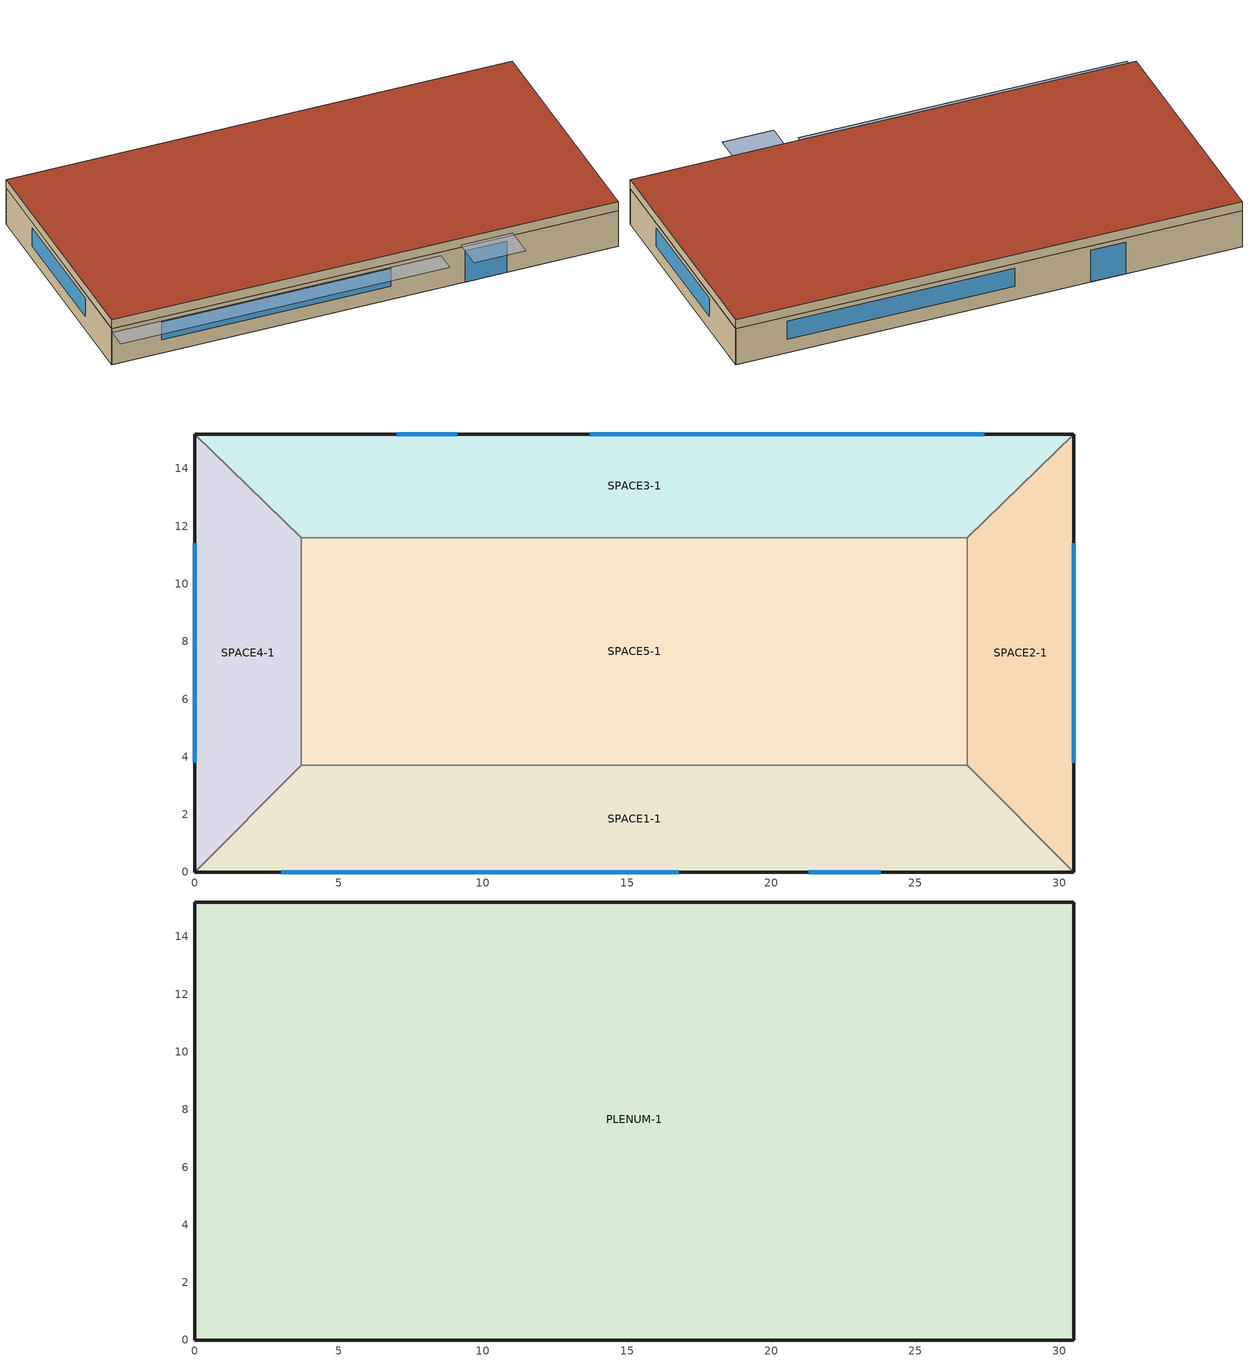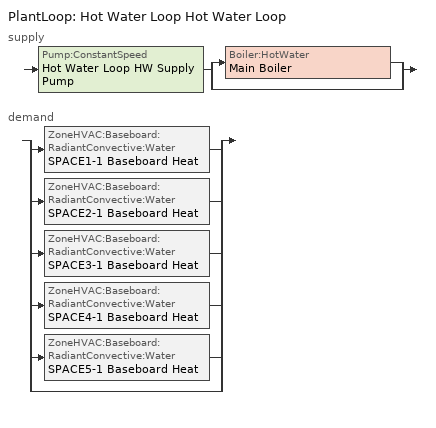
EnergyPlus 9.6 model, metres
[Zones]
SPACE3-1
 floor ground (FLOOR-SLAB-1): 26.8,11.6 3.7,11.6 0,15.2 30.5,15.2 z0
 wall outside (WALL-1): 30.5,15.2 0,15.2 z0:2.4
 wall to SPACE2-1 (INT-WALL-1): 26.8,11.6 30.5,15.2 z0:2.4
 wall to SPACE4-1 (INT-WALL-1): 0,15.2 3.7,11.6 z0:2.4
 wall to SPACE5-1 (INT-WALL-1): 3.7,11.6 26.8,11.6 z0:2.4
 window (Sgl Grey 3mm): 9.1,15.2 7,15.2 z0:2.1
 window (Dbl Clr 3mm/13mm Air): 27.4,15.2 13.7,15.2 z0.9:2.1
SPACE1-1
 floor ground (FLOOR-SLAB-1): 26.8,3.7 30.5,0 0,0 3.7,3.7 z0
 wall outside (WALL-1): 0,0 30.5,0 z0:2.4
 wall to SPACE2-1 (INT-WALL-1): 30.5,0 26.8,3.7 z0:2.4
 wall to SPACE4-1 (INT-WALL-1): 3.7,3.7 0,0 z0:2.4
 wall to SPACE5-1 (INT-WALL-1): 26.8,3.7 3.7,3.7 z0:2.4
 window (Sgl Grey 3mm): 21.3,0 23.8,0 z0:2.1
 window (Dbl Clr 3mm/13mm Air): 3,0 16.8,0 z0.9:2.1
SPACE2-1
 floor ground (FLOOR-SLAB-1): 26.8,11.6 30.5,15.2 30.5,0 26.8,3.7 z0
 wall outside (WALL-1): 30.5,0 30.5,15.2 z0:2.4
 wall to SPACE5-1 (INT-WALL-1): 26.8,11.6 26.8,3.7 z0:2.4
 window (Dbl Clr 3mm/13mm Air): 30.5,3.8 30.5,11.4 z0.9:2.1
SPACE4-1
 floor ground (FLOOR-SLAB-1): 3.7,3.7 0,0 0,15.2 3.7,11.6 z0
 wall outside (WALL-1): 0,15.2 0,0 z0:2.4
 wall to SPACE5-1 (INT-WALL-1): 3.7,3.7 3.7,11.6 z0:2.4
 window (Dbl Clr 3mm/13mm Air): 0,11.4 0,3.8 z0.9:2.1
SPACE5-1
 floor ground (FLOOR-SLAB-1): 26.8,11.6 26.8,3.7 3.7,3.7 3.7,11.6 z0
PLENUM-1
 floor to SPACE1-1 (CLNG-1): 26.8,3.7 30.5,0 0,0 3.7,3.7 z2.4
 floor to SPACE2-1 (CLNG-1): 26.8,11.6 30.5,15.2 30.5,0 26.8,3.7 z2.4
 floor to SPACE3-1 (CLNG-1): 26.8,11.6 3.7,11.6 0,15.2 30.5,15.2 z2.4
 floor to SPACE4-1 (CLNG-1): 3.7,3.7 0,0 0,15.2 3.7,11.6 z2.4
 floor to SPACE5-1 (CLNG-1): 26.8,11.6 26.8,3.7 3.7,3.7 3.7,11.6 z2.4
 wall outside (WALL-1): 30.5,15.2 0,15.2 0,0 30.5,0 30.5,15.2 z2.4:3
 roof outside (ROOF-1): 0,15.2 0,0 30.5,0 30.5,15.2 z3
shading: 0,-1.3 0,0 19.8,0 19.8,-1.3 z2.2; 21,-2 21,0 24.1,0 24.1,-2 z2.6
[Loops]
PlantLoop 'Hot Water Loop Hot Water Loop'
 supply: Pump:ConstantSpeed 'Hot Water Loop HW Supply Pump' > split
  | Boiler:HotWater 'Main Boiler'
  | bypass
 demand: split
  | ZoneHVAC:Baseboard:RadiantConvective:Water 'SPACE1-1 Baseboard Heat'
  | ZoneHVAC:Baseboard:RadiantConvective:Water 'SPACE2-1 Baseboard Heat'
  | ZoneHVAC:Baseboard:RadiantConvective:Water 'SPACE3-1 Baseboard Heat'
  | ZoneHVAC:Baseboard:RadiantConvective:Water 'SPACE4-1 Baseboard Heat'
  | ZoneHVAC:Baseboard:RadiantConvective:Water 'SPACE5-1 Baseboard Heat'
  | bypass
[Building]
Building: Loads convergence tolerance value=0.04; Maximum number of warmup days=25; Minimum number of warmup days=6; North axis=30; Solar distribution=FullExterior; Temperature convergence tolerance value=0.4; Terrain=City
[Site:GroundTemperature:BuildingSurface]
21.5, 21.4, 21.5, 21.5, 22, 22.9, 23, 23.1, 23.1, 22.2, 21.7, 21.6
[Site:Location]
CHICAGO_IL_USA TMY2-94846: Elevation=190; Latitude=41.78; Longitude=-87.75; Time zone=-6
[SizingPeriod:DesignDay] Barometric pressure=99063; Day of month=21; Daylight saving time indicator=No; Humidity condition type=WetBulb; Rain indicator=No; Snow indicator=No; Solar model indicator=ASHRAEClearSky
Name | Daily dry bulb temperature range | Day type | Maximum dry bulb temperature | Month | Sky clearness | Wetbulb or dewpoint at maximum dry bulb | Wind direction | Wind speed
CHICAGO_IL_USA Annual Cooling 1% Design Conditions DB/MCWB | 10.7 | SummerDesignDay | 31.5 | 7 | 1 | 23 | 230 | 5.3
CHICAGO_IL_USA Annual Heating 99% Design Conditions DB | 0 | WinterDesignDay | -17.3 | 1 | 0 | -17.3 | 270 | 4.9
[Construction]
CLNG-1: MAT-CLNG-1
Dbl Clr 3mm/13mm Air: CLEAR 3MM, AIR 13MM, CLEAR 3MM
FLOOR-SLAB-1: CC03
INT-WALL-1: GP02, AL21, GP02
ROOF-1: RG01, BR01, IN46, WD01
Sgl Grey 3mm: GREY 3MM
WALL-1: WD01, PW03, IN02, GP01
[Material] Thermal absorptance=0.9
Name | Conductivity | Density | Roughness | Solar absorptance | Specific heat | Thickness | Visible absorptance
BR01 | 0.162 | 1121 | VeryRough | 0.7 | 1464 | 0.0095 | 0.7
CC03 | 1.31 | 2243 | MediumRough | 0.65 | 837 | 0.1016 | 0.65
GP01 | 0.16 | 801 | MediumSmooth | 0.75 | 837 | 0.0127 | 0.75
GP02 | 0.16 | 801 | MediumSmooth | 0.75 | 837 | 0.0159 | 0.75
IN02 | 0.043 | 10 | Rough | 0.75 | 837 | 0.0901 | 0.75
IN46 | 0.023 | 24 | VeryRough | 0.5 | 1590 | 0.0762 | 0.5
PW03 | 0.115 | 545 | MediumSmooth | 0.78 | 1213 | 0.0127 | 0.78
RG01 | 1.442 | 881 | Rough | 0.65 | 1674 | 0.0127 | 0.65
WD01 | 0.115 | 513 | MediumSmooth | 0.78 | 1381 | 0.0191 | 0.78
[Material:AirGap]
AL21: Thermal resistance=0.157
[Material:NoMass]
MAT-CLNG-1: Roughness=Rough; Solar absorptance=0.65; Thermal absorptance=0.65; Thermal resistance=0.652259; Visible absorptance=0.65
[WindowMaterial:Gas]
AIR 13MM: Gas type=Air; Thickness=0.0127
[WindowMaterial:Glazing] Back side infrared hemispherical emissivity=0.84; Conductivity=0.9; Front side infrared hemispherical emissivity=0.84; Infrared transmittance at normal incidence=0; Optical data type=SpectralAverage; Thickness=0.003
Name | Back side solar reflectance at normal incidence | Back side visible reflectance at normal incidence | Front side solar reflectance at normal incidence | Front side visible reflectance at normal incidence | Solar transmittance at normal incidence | Visible transmittance at normal incidence
CLEAR 3MM | 0.075 | 0.081 | 0.075 | 0.081 | 0.837 | 0.898
GREY 3MM | 0.061 | 0.061 | 0.061 | 0.061 | 0.626 | 0.611
[Boiler:HotWater]
Main Boiler: Boiler flow mode=ConstantFlow; Design water flow rate=Autosize; Efficiency curve temperature evaluation variable=LeavingBoiler; Fuel type=NaturalGas; Maximum part load ratio=1.1; Minimum part load ratio=0; Nominal capacity=Autosize; Nominal thermal efficiency=0.8; Normalized boiler efficiency curve=Main Boiler Efficiency Curve; Optimum part load ratio=1; Parasitic electric load=0; Sizing factor=1; Water outlet upper temperature limit=100
[ElectricEquipment] Design level calculation method=EquipmentLevel; Fraction latent=0; Fraction lost=0; Fraction radiant=0.3; Schedule=EQUIP-1
Name | Design level | Zone or zonelist or space or spacelist
SPACE1-1 ElecEq 1 | 1056 | SPACE1-1
SPACE2-1 ElecEq 1 | 456 | SPACE2-1
SPACE3-1 ElecEq 1 | 1056 | SPACE3-1
SPACE4-1 ElecEq 1 | 456 | SPACE4-1
SPACE5-1 ElecEq 1 | 1976 | SPACE5-1
[Lights] Design level calculation method=LightingLevel; End use subcategory=GeneralLights; Fraction radiant=0.59; Fraction replaceable=0; Fraction visible=0.2; Return air fraction=0; Schedule=LIGHTS-1
Name | Lighting level | Zone or zonelist or space or spacelist
SPACE1-1 Lights 1 | 1584 | SPACE1-1
SPACE2-1 Lights 1 | 684 | SPACE2-1
SPACE3-1 Lights 1 | 1584 | SPACE3-1
SPACE4-1 Lights 1 | 684 | SPACE4-1
SPACE5-1 Lights 1 | 2964 | SPACE5-1
[People] Activity level schedule=ActSchd; Fraction radiant=0.3; Number of people calculation method=People; Number of people schedule=OCCUPY-1
Name | Number of people | Zone or zonelist or space or spacelist
SPACE1-1 People 1 | 11 | SPACE1-1
SPACE2-1 People 1 | 5 | SPACE2-1
SPACE3-1 People 1 | 11 | SPACE3-1
SPACE4-1 People 1 | 5 | SPACE4-1
SPACE5-1 People 1 | 20 | SPACE5-1
[PlantEquipmentList]
Hot Water Loop All Equipment: Main Boiler, Boiler:HotWater
[PlantEquipmentOperation:HeatingLoad]
Hot Water Loop Operation All Hours: Load range 1 lower limit=0; Load range 1 upper limit=1000000000000000; Range 1 equipment list=Hot Water Loop All Equipment
[PlantEquipmentOperationSchemes]
Hot Water Loop Operation: Control scheme 1=Hot Water Loop Operation All Hours; Control scheme 1 schedule=HVACTemplate-Always 1
[PlantLoop]
Hot Water Loop Hot Water Loop: Fluid type=Water; Load distribution scheme=SequentialLoad; Maximum loop flow rate=Autosize; Maximum loop temperature=100; Minimum loop flow rate=0; Minimum loop temperature=10; Plant equipment operation scheme=Hot Water Loop Operation; Plant loop demand calculation scheme=SingleSetpoint; Plant loop volume=Autocalculate
[Pump:ConstantSpeed]
Hot Water Loop HW Supply Pump: Design flow rate=Autosize; Design power consumption=Autosize; Design pump head=179352; Fraction of motor inefficiencies to fluid stream=0; Motor efficiency=0.9; Pump control type=Intermittent
[SetpointManager:OutdoorAirReset]
Hot Water Loop HW Temp Manager: Control variable=Temperature; Outdoor high temperature=10; Outdoor low temperature=-6.7; Setpoint at outdoor high temperature=65.6; Setpoint at outdoor low temperature=82.2; Setpoint node or nodelist=Hot Water Loop HW Supply Setpoint Nodes
[Sizing:Plant]
Hot Water Loop Hot Water Loop: Design loop exit temperature=82; Loop design temperature difference=11; Loop type=Heating
[Sizing:Zone] Cooling design air flow method=DesignDay; Cooling design air flow rate=0; Cooling minimum air flow fraction=0; Heating design air flow method=DesignDay; Heating design air flow rate=0; Heating maximum air flow fraction=0; Zone cooling design supply air humidity ratio=0.008; Zone cooling design supply air temperature=12.5; Zone cooling design supply air temperature input method=SupplyAirTemperature; Zone heating design supply air humidity ratio=0.008; Zone heating design supply air temperature=50; Zone heating design supply air temperature input method=SupplyAirTemperature
SPACE1-1; SPACE2-1; SPACE3-1; SPACE4-1; SPACE5-1
[ThermostatSetpoint:DualSetpoint]
Heat Only Dual SP Control: Cooling setpoint temperature schedule=No-Clg-SetP-Sch; Heating setpoint temperature schedule=Htg-SetP-Sch
[Zone] Multiplier=1; Type=1
Name | Ceiling height | Volume
PLENUM-1 | 0.6096 | 283.2
SPACE1-1; SPACE3-1 | 2.4384 | 239.247
SPACE2-1; SPACE4-1 | 2.4384 | 103.311
SPACE5-1 | 2.4384 | 447.683
[ZoneControl:Thermostat] Control 1=Heat Only Dual SP Control; Control type schedule=HVACTemplate-Always 4
Name | Zone or zonelist
SPACE1-1 Thermostat | SPACE1-1
SPACE2-1 Thermostat | SPACE2-1
SPACE3-1 Thermostat | SPACE3-1
SPACE4-1 Thermostat | SPACE4-1
SPACE5-1 Thermostat | SPACE5-1
[ZoneHVAC:Baseboard:RadiantConvective:Water] Heating design capacity=Autosize; Maximum water flow rate=Autosize; Rated average water temperature=87.78; Rated water mass flow rate=0.063
Name | Design object
SPACE1-1 Baseboard Heat | SPACE1-1 Baseboard Heat Design Object
SPACE2-1 Baseboard Heat | SPACE2-1 Baseboard Heat Design Object
SPACE3-1 Baseboard Heat | SPACE3-1 Baseboard Heat Design Object
SPACE4-1 Baseboard Heat | SPACE4-1 Baseboard Heat Design Object
SPACE5-1 Baseboard Heat | SPACE5-1 Baseboard Heat Design Object
[ZoneHVAC:Baseboard:RadiantConvective:Water:Design] Convergence tolerance=0.001; Fraction of radiant energy incident on people=0; Fraction radiant=0; Heating design capacity method=HeatingDesignCapacity
SPACE1-1 Baseboard Heat Design Object; SPACE2-1 Baseboard Heat Design Object; SPACE3-1 Baseboard Heat Design Object; SPACE4-1 Baseboard Heat Design Object; SPACE5-1 Baseboard Heat Design Object
[Zone equipment]
SPACE1-1: SPACE1-1 Baseboard Heat
SPACE2-1: SPACE2-1 Baseboard Heat
SPACE3-1: SPACE3-1 Baseboard Heat
SPACE4-1: SPACE4-1 Baseboard Heat
SPACE5-1: SPACE5-1 Baseboard Heat
[ZoneInfiltration:DesignFlowRate] Constant term coefficient=0; Design flow rate calculation method=Flow/Zone; Schedule=INFIL-SCH; Temperature term coefficient=0; Velocity squared term coefficient=0; Velocity term coefficient=0.2237
Name | Zone or zonelist | Design flow rate
SPACE1-1 Infil 1 | SPACE1-1 | 0.0167
SPACE2-1 Infil 1 | SPACE2-1 | 0.00717
SPACE3-1 Infil 1 | SPACE3-1 | 0.0167
SPACE4-1 Infil 1 | SPACE4-1 | 0.00717
SPACE5-1 Infil 1 | SPACE5-1 | 0.031089
[ZoneVentilation:DesignFlowRate] Air changes per hour=5; Constant term coefficient=1; Delta temperature=1; Design flow rate calculation method=AirChanges/Hour; Fan pressure rise=400; Fan total efficiency=0.9; Minimum indoor temperature=24; Minimum outdoor temperature=10; Schedule=VENT-SCH; Temperature term coefficient=0; Velocity squared term coefficient=0; Velocity term coefficient=0; Ventilation type=Exhaust
Name | Zone or zonelist
SPACE1-1 Ventilation | SPACE1-1
SPACE2-1 Ventilation | SPACE2-1
SPACE3-1 Ventilation | SPACE3-1
SPACE4-1 Ventilation | SPACE4-1
SPACE5-1 Ventilation | SPACE5-1
[Curve:Quadratic]
Main Boiler Efficiency Curve: Maximum value of x=1; Minimum value of x=0; Coefficient1 constant=0.97; Coefficient2 x=0.0633; Coefficient3 x 2=-0.0333
[Schedule:Compact]
ActSchd: Through: 12/31, For: AllDays, Until: 24:00, 117.24
EQUIP-1: Through: 12/31, For: WeekDays SummerDesignDay CustomDay1 CustomDay2, Until: 8:00, 0.02, Until: 9:00, 0.4, Until: 14:00, 0.9, Until: 15:00, 0.8, Until: 16:00, 0.7, Until: 18:00, 0.5, Until: 21:00, 0.3, Until: 24:00, 0.02, For: Weekends WinterDesignDay Holiday, Until: 24:00, 0.02
HVACTemplate-Always 1: Through: 12/31, For: AllDays, Until: 24:00, 1
HVACTemplate-Always 4: Through: 12/31, For: AllDays, Until: 24:00, 4
Htg-SetP-Sch: Through: 12/31, For: WeekDays CustomDay1 CustomDay2, Until: 6:00, 13, Until: 7:00, 18, Until: 21:00, 21, Until: 24:00, 13, For: WeekEnds Holiday, Until: 24:00, 13, For: SummerDesignDay, Until: 24:00, 13, For: WinterDesignDay, Until: 24:00, 21
INFIL-SCH; VENT-SCH: Through: 12/31, For: WeekDays CustomDay1 CustomDay2, Until: 7:00, 1, Until: 21:00, 1, Until: 24:00, 1, For: Weekends Holiday, Until: 24:00, 1, For: SummerDesignDay, Until: 24:00, 1, For: WinterDesignDay, Until: 24:00, 1
LIGHTS-1: Through: 12/31, For: WeekDays SummerDesignDay CustomDay1 CustomDay2, Until: 8:00, 0.05, Until: 9:00, 0.9, Until: 10:00, 0.95, Until: 11:00, 1, Until: 12:00, 0.95, Until: 13:00, 0.8, Until: 14:00, 0.9, Until: 18:00, 1, Until: 19:00, 0.6, Until: 21:00, 0.4, Until: 24:00, 0.05, For: Weekends WinterDesignDay Holiday, Until: 24:00, 0.05
No-Clg-SetP-Sch: Through: 12/31, For: WeekDays CustomDay1 CustomDay2, Until: 24:00, 99, For: WeekEnds Holiday, Until: 24:00, 99, For: SummerDesignDay, Until: 24:00, 99, For: WinterDesignDay, Until: 24:00, 99
OCCUPY-1: Through: 12/31, For: WeekDays SummerDesignDay CustomDay1 CustomDay2, Until: 8:00, 0, Until: 11:00, 1, Until: 12:00, 0.8, Until: 13:00, 0.4, Until: 14:00, 0.8, Until: 18:00, 1, Until: 19:00, 0.5, Until: 21:00, 0.1, Until: 24:00, 0, For: Weekends WinterDesignDay Holiday, Until: 24:00, 0
